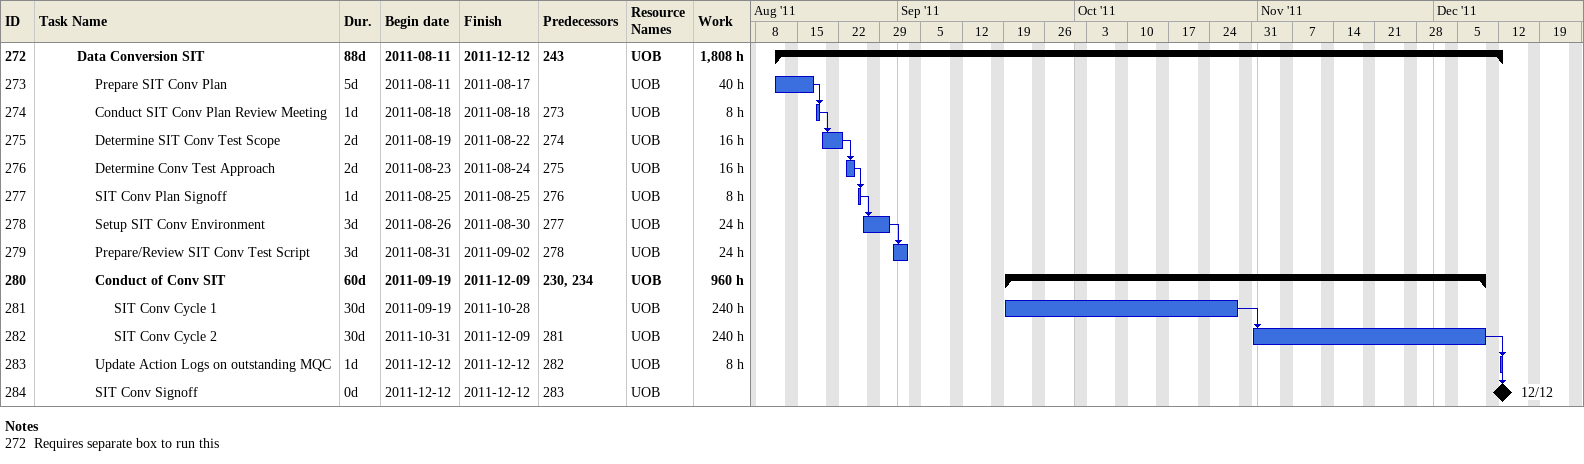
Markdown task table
| ID | Level | Task | Duration | Start | Finish | Predecessors | Resources | Work (h) |
|---|---|---|---|---|---|---|---|---|
| 272 | 3 | **Data Conversion SIT** | 88d | 2011-08-11 | 2011-12-12 | 243 | UOB | 1808 |
| 273 | 4 | Prepare SIT Conv Plan | 5d | 2011-08-11 | 2011-08-17 |  | UOB | 40 |
| 274 | 4 | Conduct SIT Conv Plan Review Meeting | 1d | 2011-08-18 | 2011-08-18 | 273 | UOB | 8 |
| 275 | 4 | Determine SIT Conv Test Scope | 2d | 2011-08-19 | 2011-08-22 | 274 | UOB | 16 |
| 276 | 4 | Determine Conv Test Approach | 2d | 2011-08-23 | 2011-08-24 | 275 | UOB | 16 |
| 277 | 4 | SIT Conv Plan Signoff | 1d | 2011-08-25 | 2011-08-25 | 276 | UOB | 8 |
| 278 | 4 | Setup SIT Conv Environment | 3d | 2011-08-26 | 2011-08-30 | 277 | UOB | 24 |
| 279 | 4 | Prepare/Review SIT Conv Test Script | 3d | 2011-08-31 | 2011-09-02 | 278 | UOB | 24 |
| 280 | 4 | **Conduct of Conv SIT** | 60d | 2011-09-19 | 2011-12-09 | 230, 234 | UOB | 960 |
| 281 | 5 | SIT Conv Cycle 1 | 30d | 2011-09-19 | 2011-10-28 |  | UOB | 240 |
| 282 | 5 | SIT Conv Cycle 2 | 30d | 2011-10-31 | 2011-12-09 | 281 | UOB | 240 |
| 283 | 4 | Update Action Logs on outstanding MQC | 1d | 2011-12-12 | 2011-12-12 | 282 | UOB | 8 |
| 284 | 4 | SIT Conv Signoff | 0d | 2011-12-12 | 2011-12-12 | 283 | UOB |  |

Notes
- 272: Requires separate box to run this
